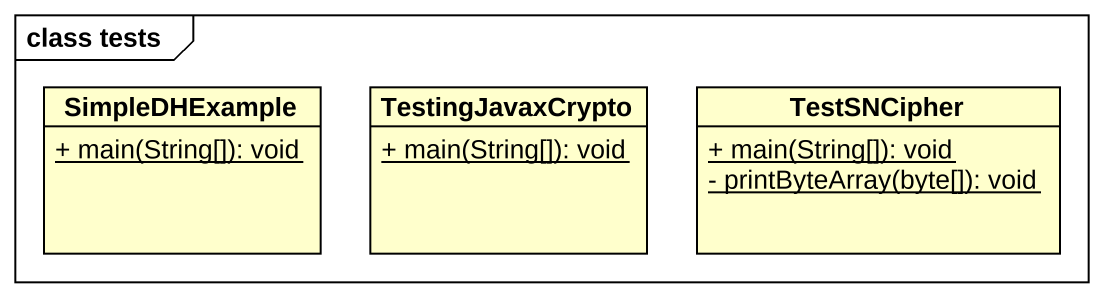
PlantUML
@startuml
mainframe class tests
hide circle
hide empty members
skinparam classAttributeIconSize 0
class SimpleDHExample {
  {static} + main(String[]): void
}
class TestingJavaxCrypto {
  {static} + main(String[]): void
}
class TestSNCipher {
  {static} + main(String[]): void
  {static} - printByteArray(byte[]): void
}
@enduml
